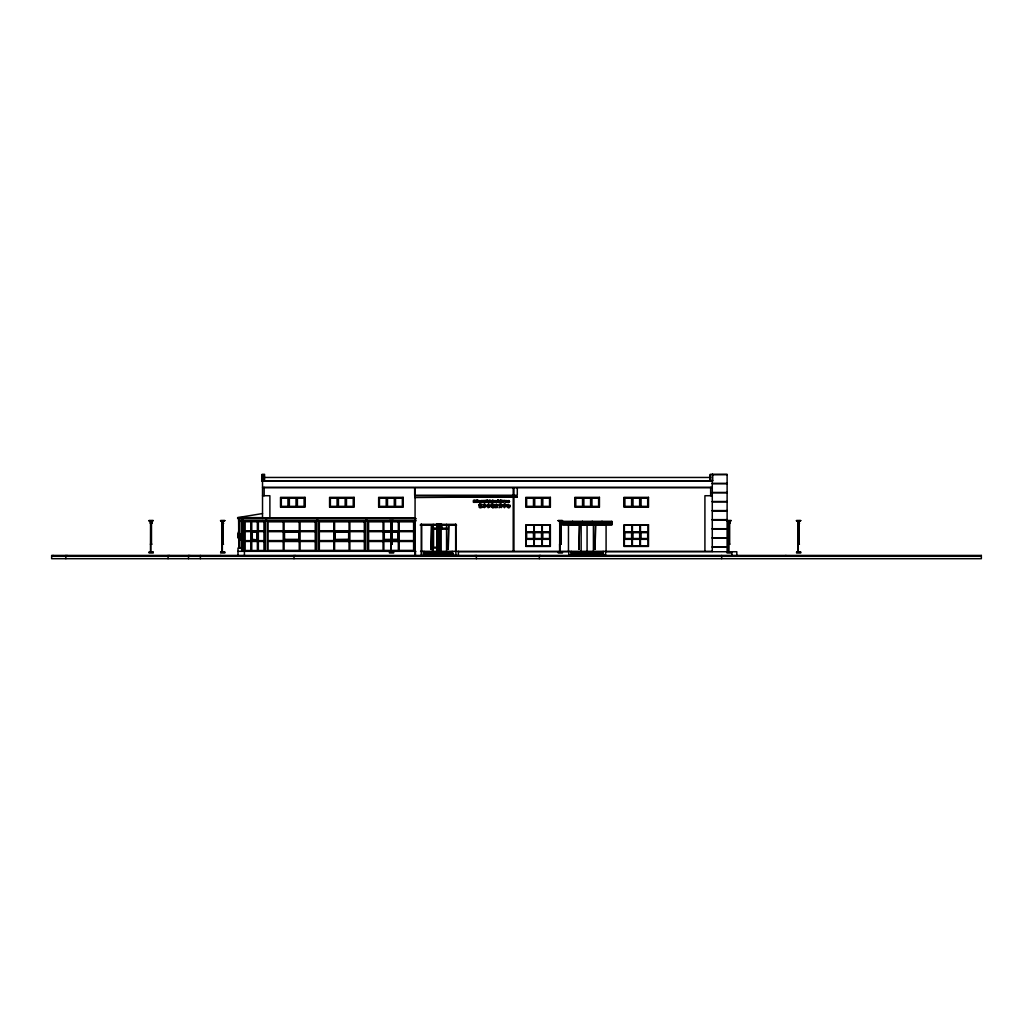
<?xml version="1.0" encoding="UTF-8"?>
<svg xmlns="http://www.w3.org/2000/svg" width="1033" height="1033" viewBox="0 0 1033 1033"><rect width="100%" height="100%" fill="white"/><g stroke="black" fill="none" stroke-linecap="round" stroke-linejoin="round"><path stroke-width="1.5" d="M251.768 531.737L251.768 540.646L257.372 540.646L257.372 531.44L251.768 531.595L257.372 531.44M252.272 539.575L256.868 539.794L252.272 539.497M252.272 532.047L256.868 531.905L252.272 531.827L252.272 539.794M507.81 500.876L507.862 502.025A3.783 3.68 -90 0 0 508.029 500.992L508.068 500.94M712.693 474.315L712.693 481.004L262.111 481.004L262.111 474.715L262.524 481.004M476.575 500.295L476.187 502.425L476.484 500.243M497.738 502.387L497.674 500.282M497.661 502.232L498.048 501.341L498.371 502.064M490.455 502.348L490.856 501.418M497.583 501.302L497.803 500.179M473.94 501.354L474.044 500.566M500.463 502.309L500.295 501.56M479.609 501.134C476.626 500.489 482.876 500.553 479.971 501.121M497.26 501.444L497.286 500.489L497.209 501.444M500.424 506.08L501.237 505.95L500.553 507.242L501.405 507.603M494.665 502.438L495.646 500.695L495.569 501.638M491.282 505.563L491.488 506.286L491.359 505.111M498.991 501.418L498.797 502.335L499.055 501.289M501.56 507.28L501.676 505.537L498.732 505.524L499.959 503.923M482.321 502.477L482.488 501.767M503.42 501.767L503.187 502.477L503.575 501.767M489.28 506.996L490.184 506.183L487.86 504.801M489.371 506.596L488.093 507.719L488.829 507.19M490.288 500.372L489.448 501.328M500.45 506.08L499.159 507.784L500.269 504.13M237.797 537.25L238.907 532.279M488.906 506.958L486.633 506.183L489.061 505.666C483.586 505.654 492.328 502.671 487.834 504.801M501.521 501.276L501.392 501.612A1.769 1.717 -90 0 1 501.186 501.044C502.438 500.295 501.199 499.92 500.256 501.225A2.169 2.105 -90 0 1 499.649 501.418L500.54 501.392L500.295 502.232M509.527 501.315L508.326 502.4M478.847 502.115L479.299 502.141A1.446 1.407 -90 0 0 479.674 501.664L479.983 501.638A1.924 1.872 -90 0 0 480.655 502.322L480.371 501.806A1.692 1.64 -90 0 1 480.009 501.315L479.919 501.121M485.458 500.734L484.748 501.108M474.612 501.586L475.322 501.341M486.995 500.94L486.453 501.741L487.202 501.134M495.608 506.906C497.157 502.774 494.949 509.902 495.53 507.061M482.476 502.387L482.334 501.767M498.461 500.295L499.443 501.031L497.79 501.302M485.613 500.979L485.433 501.831M242.29 531.44L238.997 539.872L239.759 540.169L242.497 533.144M239.333 539.575L242.135 531.827M239.721 539.717L242.213 533.325M479.751 501.483L479.674 501.664A1.446 1.407 -90 0 1 479.247 502.141M479.544 501.354L478.808 502.115M489.707 500.966L491.282 500.553M498.513 500.295L498.203 501.702M500.127 500.824C499.791 499.856 501.483 499.998 500.605 500.824M500.424 500.824L500.85 500.127M483.702 505.796L484.012 505.15L482.553 507.397A3.938 3.822 -90 0 0 483.483 506.583L484.18 505.46C484.542 511.606 483.818 503.11 485.213 506.26A2.286 2.221 -90 0 0 485.91 506.777L485.29 506.816A3.189 3.099 -90 0 1 484.645 505.77L484.451 505.15M152.083 520.684L151.257 522.311L152.225 520.684L151.386 522.311L151.257 544.21M223.98 520.684L223.051 522.311L222.947 544.21L222.844 522.311L223.787 520.684L222.792 522.311M391.856 544.21L391.869 522.311L392.772 520.684L391.765 522.311L391.739 544.21M561.371 520.684L560.441 522.311L561.268 520.684M729.221 544.21L729.195 522.311L730.047 520.684M729.337 544.21L729.337 522.311L730.241 520.684L729.182 522.311M729.582 544.21L729.582 522.311L730.37 520.684L729.453 522.311M798.845 522.311L798.845 544.21L798.741 522.311L799.762 520.684L798.69 522.311M799.09 544.21L799.09 522.311L799.878 520.684M497.867 502.193L497.209 502.219M496.369 500.915L494.717 500.54M498.707 501.986L498.668 501.599M222.921 522.311L223.954 520.684M391.856 522.311L392.747 520.684M798.961 522.311L799.852 520.684M491.23 506.841C490.391 499.249 493.322 509.114 491.256 506.841M499.598 501.418A2.169 2.105 -90 0 0 500.075 501.121L500.928 500.824L500.669 502.296M487.641 501.25L486.582 500.734M500.411 501.638L501.173 501.444M499.74 502.025L501.005 501.676L499.843 501.973M501.082 504.659L501.573 505.382A2.66 2.583 -90 0 0 502.18 505.899L501.212 503.91L501.108 504.659M489.836 500.979L489.306 501.844L490.391 501.418M492.87 506.893L492.057 507.203M508.055 504.259L508.546 504.659M501.857 502.128L500.747 502.516M480.9 504.724L478.886 505.318L480.719 505.511C477.362 506.454 479.764 509.062 482.024 507.255C482.631 506.235 476.755 508.365 480.926 505.679M508.714 500.54L509.088 500.54M490.107 502.038L489.126 502.167L489.926 501.922M492.547 500.514L492.379 500.979M495.44 501.999L494.613 502.438M496.369 501.638L494.613 501.715M499.055 502.335L498.177 502.4M504.014 500.953L504.62 500.527L502.348 500.527M500.256 501.225L500.928 500.992M478.666 504.763L479.57 505.24L479.57 503.859L479.596 504.53M481.417 504.53L482.062 504.724L480.616 503.884M491.359 501.225L490.146 501.444M478.047 500.308L477.814 502.425L477.853 500.217M489.81 500.243L489.268 500.992L489.771 500.243M508.507 500.695L508.481 502.154L509.553 501.793M509.747 505.021C509.979 507.939 510.173 504.827 510.147 505.641M484.774 502.051L485.872 502.064M492.134 501.134L492.328 500.979A1.549 1.498 -90 0 0 492.754 500.527L493.671 501.031M484.826 502.051L483.883 502.206A2.647 2.57 -90 0 0 484.916 501.676L484.697 501.457A2.066 2.001 -90 0 1 484.374 500.734M491.45 500.592L490.236 500.953M492.031 507.203C493.877 506.467 490.546 506.286 492.87 506.183M482.45 501.302L481.313 500.527L483.534 500.527L482.334 501.56M503.368 501.56L503.897 501.121L502.4 500.527M503.872 501.315L503.549 501.302M497.196 501.276L498.151 501.392M480.9 505.679L479.88 504.53M151.954 551.751L149.126 552.164L149.126 552.978L153.207 552.978L153.207 552.164L150.766 551.751L149.126 552.164L153.207 552.164M487.447 500.101L486.543 500.282L487.537 500.308M222.353 551.751L220.7 552.164L220.7 552.978L224.794 552.978L224.794 552.164L222.353 551.751L222.418 522.311L220.791 520.684M391.158 551.751L389.506 552.164L389.506 552.978L393.586 552.978L393.586 552.164L391.158 551.751L391.158 544.21M559.951 551.751L558.298 552.164L558.298 552.978L562.378 552.978L562.378 552.164L559.951 551.751L560.041 522.311L558.375 520.684M728.743 551.751L727.09 552.164L727.09 552.978L731.183 552.978L731.183 552.164L728.743 551.751L728.833 522.311L727.167 520.684M798.251 551.751L796.611 552.164L796.611 552.978L800.691 552.978L800.691 552.164L798.251 551.751L798.328 522.311L796.688 520.684M488.454 502.503C486.737 502.89 489.371 498.164 488.247 501.625M481.662 501.121L483.276 500.721L481.468 501.134M415.95 518.45L237.655 518.45L237.655 517.636L262.524 513.543M237.655 518.45L242.316 517.688M489.345 501.625L489.952 501.534M483.095 505.15L484.18 504.969L484.141 503.807C486.504 506.26 484.826 502.787 484.49 504.969L485.73 504.711M497.428 500.346L497.958 500.308M710.239 480.836L710.239 474.715M264.151 474.715L264.151 481.004L264.151 474.715L264.358 477.866M712.279 474.715L727.116 474.638M264.151 477.453L710.652 477.453M262.111 480.603L264.564 480.603M710.239 480.603L712.693 480.603M264.164 480.836L710.652 480.836M712.279 483.379L727.116 483.379M712.279 483.702L727.116 483.702M262.524 487.369L712.279 487.369M264.151 487.641L414.065 487.641M710.652 487.641L414.659 487.641L414.659 495.246L517.288 495.246L517.288 487.641M712.279 492.444L727.116 492.444M712.279 492.767L727.116 492.767M262.524 495.724L269.884 495.724L269.884 517.959M712.279 495.724L704.919 495.724L704.919 551.325M493.09 500.166L492.741 500.088A1.498 1.446 -90 0 1 492.496 500.514M500.643 500.424L499.83 500.592M483.883 500.54L486.156 500.54L483.935 500.734M499.778 500.592L500.643 500.527M505.111 500.605L507.138 500.605C508.016 502.387 504.065 502.438 505.163 500.605M508.378 502.4L508.546 500.643M486.53 500.734L487.834 500.734M506.932 500.798L505.318 501.496L506.932 501.496L506.88 500.798M498.113 501.082L498.965 500.953M504.104 500.915L502.748 501.121M492.328 501.173L493.529 501.173M712.279 501.509L727.116 501.509M481.21 501.56L483.599 501.767L481.262 501.56M492.354 501.625L493.529 501.625M712.279 501.831L727.116 501.831M475.529 502.322L473.424 502.335L473.476 500.372L475.529 500.372L475.27 502.154M480.952 502.154L480.422 501.806A1.692 1.64 -90 0 1 480.061 501.315M499.249 502.18L498.061 502.425M488.506 502.503L488.247 501.831M492.354 503.884L494.148 504.724M492.379 504.362L492.844 506.183M494.161 504.724L493.193 505.912L494.278 506.183L493.283 506.544L493.813 507.448M505.783 506.093L504.801 506.093L504.801 505.085L505.783 505.085L505.77 506.093M508.184 507.655L509.527 507.629L509.889 506.596L508.326 507.177L507.862 504.698L508.21 507.655M492.844 507.784L493.193 506.841L494.161 507.642M712.279 510.573L727.116 510.573M712.279 510.909L727.116 510.909M237.655 517.636L262.524 517.636M237.655 518.049L415.059 518.049M238.623 518.656L415.253 518.656M712.279 519.638L727.116 519.638M712.279 519.973L727.116 519.973M149.036 520.516L153.258 520.516M220.623 520.516L224.845 520.516M389.415 520.516L393.638 520.516M558.207 520.516L562.43 520.516M727 520.516L731.222 520.516M796.52 520.516L800.743 520.516M153.258 520.684L148.894 520.684L150.547 522.311L151.606 522.311L152.393 520.684L151.347 522.311L151.489 544.21M224.845 520.684L220.481 520.684L223.193 522.311L223.193 544.21M238.623 520.709L415.253 520.709M562.43 520.684L558.065 520.684L560.777 522.311L560.777 544.21L560.545 522.311L561.539 520.684L560.635 522.311L560.428 544.21M731.222 520.684L726.858 520.684L728.523 522.311L728.459 551.751L727.09 552.164L731.183 552.164M800.743 520.684L796.378 520.684L799.09 522.311M238.623 520.903L415.95 520.903M238.778 521.73L238.778 547.245M562.74 521.691L611.807 521.691M562.662 521.846L611.949 521.846M389.273 520.684L391.985 522.311M728.497 522.311L729.582 522.311M150.379 523.24L151.954 523.24M221.966 523.24L223.541 523.24M390.758 523.24L392.333 523.24M561.126 523.24L559.55 523.24L561.126 523.408M562.908 523.215L611.704 523.215M728.355 523.24L729.918 523.24M797.863 523.24L799.439 523.24M150.379 523.408L151.954 523.408M221.966 523.408L223.541 523.408M390.758 523.408L392.333 523.408M728.355 523.408L729.918 523.408M797.863 523.408L799.439 523.408M562.662 523.628L611.949 523.628M611.949 523.847L562.662 523.847L562.662 521.394L611.949 521.394L611.807 525.151L562.74 525.151L562.908 521.394M562.74 524.093L611.807 524.093M420.547 524.338L456.057 524.338M420.186 525.151L456.586 525.151M432.62 528.018L436.907 528.186M440.794 528.186L447.108 528.186M712.279 528.715L727.116 528.715M712.279 529.038L727.116 529.038M432.62 529.09L436.907 529.245M440.794 529.245L447.108 529.09M431.923 531.466L432.775 531.466L432.698 549.788L431.923 549.788M284.088 531.659L299.234 531.659M334.602 531.659L349.064 531.827M383.876 531.659L398.325 531.659M432.388 531.814L432.31 549.44M284.514 532.163L298.808 532.253M335.015 532.163L348.65 532.253M384.289 532.163L397.925 532.253M712.279 537.78L727.116 537.78M712.279 538.103L727.116 538.103M284.514 539.471L298.808 539.394M335.015 539.471L348.65 539.394M384.289 539.471L397.925 539.394M284.514 539.639L298.808 539.717L298.808 531.918L284.514 531.918L284.514 539.717M348.65 539.639L335.015 539.717L335.015 531.918L348.65 531.918L348.65 539.717M397.925 539.639L384.289 539.717L384.289 531.918L397.925 532.008L397.925 539.717M284.088 539.82L299.234 539.82M334.602 539.82L349.064 539.82M383.876 539.82L398.325 539.82M284.088 540.143L299.234 540.143M334.602 540.143L349.064 540.143M383.876 540.143L398.325 540.143M150.379 544.21L151.954 544.21M221.966 544.21L223.541 544.21M390.758 544.21L392.333 544.21M561.126 544.21L559.55 544.21L559.654 551.751L558.298 552.164L562.378 552.164M728.355 544.21L729.918 544.21M797.863 544.21L799.439 544.21M712.279 546.844L727.116 546.844M438.095 547.245L433.563 547.245L433.563 528.108M712.279 547.167L727.116 547.167M241.67 548.058L237.99 548.058L237.99 556.232M431.536 548.058L437.927 548.058M237.99 551.325L415.808 551.325M420.547 551.325L712.279 551.325M221.966 551.751L223.541 551.751M390.758 551.751L392.333 551.751M458.368 551.738L568.77 551.738M580.766 551.738L593.575 551.738M605.57 551.738L736.813 551.738L736.813 556.232M797.863 551.751L799.439 551.751M224.794 552.164L220.7 552.164L222.069 551.751L222.121 522.311M393.586 552.164L389.506 552.164L390.861 551.751L390.939 522.311M800.691 552.164L796.611 552.164L797.967 551.751L798.018 522.311M424.021 552.552L452.764 552.552L452.764 553.778M571.223 552.552L603.117 552.552M424.021 553.778L453.332 553.778L453.332 555.005M571.223 553.778L603.117 553.778M424.021 555.005L453.913 555.005L453.913 556.232M568.77 555.005L605.57 555.005M980.123 556.232L53.057 556.232L53.057 555.418M474.793 501.625L474.612 500.566M239.152 539.497L239.914 539.794M474.896 501.431L474.767 500.566M493.464 500.643L494.006 501.186L493.335 500.837M497.377 505.447L498.319 505.344L496.202 504.117A2.996 2.905 -90 0 1 495.466 504.995L494.678 505.447L495.388 505.641A3.538 3.435 -90 0 0 496.499 504.414L496.641 504.659A2.737 2.66 -90 0 0 497.377 505.447L497.183 505.279M501.844 500.837A2.75 2.673 -90 0 1 501.573 501.793L501.909 502.128M487.202 501.328L486.943 502.503L487.305 501.47M389.583 520.684L391.236 522.311L391.223 544.21M149.204 520.684L150.857 522.311L150.844 544.21M508.275 502.232L508.275 500.605M798.341 522.311L798.341 544.21M785.881 555.418L785.881 556.232M731.906 551.738L731.906 556.232M727.116 551.545L727.116 474.315L710.239 474.315L710.239 481.004M721.693 555.418L721.693 558.685M712.279 474.315L712.279 551.545M710.652 487.369L710.652 495.724M611.704 521.394L611.704 523.847M606.087 551.325L606.087 524.338L568.46 524.338L568.46 551.325M605.57 551.325L605.57 556.232M603.117 551.325L603.117 555.005M602.136 521.394L602.136 523.847M601.89 521.394L601.89 523.847M593.407 524.338L593.407 551.325M592.322 521.394L592.322 523.847M592.077 521.394L592.077 523.847M587.08 524.338L587.08 551.325M582.522 521.394L582.522 523.847M582.276 521.394L582.276 523.847M581.14 524.338L581.14 551.325M572.708 521.394L572.708 523.847M572.463 521.394L572.463 523.847M571.223 551.325L571.223 555.005M568.77 551.325L568.77 556.232M559.731 522.311L559.705 544.21M540.556 555.418L540.556 556.232M539.329 555.418L539.329 558.685M513.943 487.641L513.943 551.325M513.207 487.641L513.207 551.325M506.196 500.798L506.247 501.496M506.247 501.689L505.989 502.49L506.041 501.689M506.041 500.798L505.989 501.496M504.569 500.527L502.554 501.134M493.49 501.173L492.379 501.173M493.477 501.625L492.405 501.625M492.844 506.893L492.87 507.784M490.662 501.418L490.804 502.232M477.078 500.372L477.078 502.154M476.368 555.418L476.368 558.685M475.141 555.418L475.141 556.232M458.368 551.325L458.368 556.232M455.773 524.338L455.915 556.232M455.656 524.338L455.656 551.325M452.183 551.325L452.183 552.552M446.553 524.338L446.553 551.325M441.956 524.493L441.956 528.664M441.13 524.493L441.13 528.664M440.794 523.938L440.794 551.325M440.626 523.938L440.626 551.325M439.722 523.938L439.722 551.325M439.567 523.938L439.567 551.325M438.134 523.938L438.134 551.325M437.979 523.938L437.979 551.325M437.075 523.938L437.075 551.325M436.907 523.938L436.907 551.325M433.227 524.338L433.227 551.325M432.724 528.108L432.775 549.788M424.021 551.325L424.021 556.232M421.567 524.338L421.567 556.232M421.412 524.338L421.412 556.232M415.628 518.656L415.628 520.709M415.447 551.325L415.447 556.232M415.072 487.641L415.072 556.232M414.414 520.903L414.414 551.325M414.207 520.903L414.207 551.325M367.787 520.903L367.787 551.325M367.606 520.903L367.606 551.325M367.399 520.903L367.399 551.325M366.56 518.656L366.56 520.709M366.186 518.656L366.186 520.709M365.346 520.903L365.346 551.325M365.153 520.903L365.153 551.325M318.513 520.903L318.538 551.325M318.332 520.903L318.332 551.325M317.493 518.656L317.493 520.709M317.118 518.656L317.118 520.709M316.292 520.903L316.292 551.325M316.098 520.903L316.085 551.325M295.231 555.418L295.231 556.232M294.005 555.418L294.005 558.685M267.224 520.903L267.224 551.325M266.385 518.656L266.385 520.709M266.01 518.656L266.01 520.709M265.171 520.903L265.171 551.325M264.977 520.903L264.977 551.325M264.564 481.004L264.564 474.315L262.111 474.315L262.111 481.004M264.151 487.369L264.151 495.724M262.524 474.715L262.524 518.45M256.868 531.827L256.868 539.794M244.421 551.325L244.421 556.232M244.124 520.903L244.162 551.325M243.917 520.903L243.917 551.325M243.401 520.709L243.491 551.325M243.078 518.656L243.078 520.709M242.703 518.656L242.703 520.709M242.665 520.903L242.665 551.325M241.864 520.903L241.864 551.325M241.67 518.45L241.67 551.325M239.32 518.656L239.32 520.709M238.946 518.656L238.946 520.709M238.985 521.73L238.985 547.245M238.623 518.45L238.778 548.058M222.444 522.311L222.444 544.21M220.7 555.418L220.7 556.232M200.363 555.418L200.363 558.685M189.736 555.418L189.736 556.232M188.51 555.418L188.51 558.685M169.296 555.418L169.296 556.232M168.069 555.418L168.069 558.685M150.766 544.21L150.766 551.751M150.547 522.311L150.482 551.751M67.08 555.418L67.08 556.232M65.854 555.418L65.854 558.685M484.645 505.77A3.228 3.138 -90 0 1 484.49 505.214M251.768 539.872L257.372 540.169L251.768 539.872M507.19 505.124L507.332 507.022A6.224 6.043 -90 0 0 507.603 505.382L507.164 505.124M504.866 503.962L504.801 504.685L506.17 504.685L506.17 506.622L504.801 506.506L504.414 507.771L504.414 506.506L503.084 506.725L503.084 504.685L504.866 503.962M497.364 505.421L496.847 507.771L497.338 505.421M238.584 531.801L237.835 537.676L238.584 531.801M392.463 520.684L391.636 522.311L392.617 520.684M497.183 501.935L497.131 501.986M477.349 500.424L477.026 502.154L477.336 500.385M517.288 496.976L414.659 497.402L517.288 496.976M305.045 497.351L280.511 497.351L280.511 507.164L305.045 507.164L305.045 497.351M354.112 497.351L329.579 497.351L329.579 507.164L354.112 507.164L354.112 497.351M403.167 497.351L378.646 497.351L378.646 507.164L403.167 507.164L403.167 497.351M550.369 497.351L525.836 497.351L525.836 507.164L550.369 507.164L550.369 497.351M599.437 497.351L574.903 497.351L574.903 507.164L599.437 507.164L599.437 497.351M648.504 497.351L623.971 497.351L623.971 507.164L648.504 507.164L648.504 497.351M288.556 497.764L280.924 497.764L280.924 506.764L288.556 506.764L288.556 497.764M296.587 497.764L288.956 497.764L288.956 506.764L296.587 506.764L296.587 497.764M304.632 497.764L297 497.764L297 506.764L304.632 506.764L304.632 497.764M337.61 497.764L329.979 497.764L329.979 506.764L337.61 506.764L337.61 497.764M345.655 497.764L338.023 497.764L338.023 506.764L345.655 506.764L345.655 497.764M353.699 497.764L346.068 497.764L346.068 506.764L353.699 506.764L353.699 497.764M386.678 497.764L379.046 497.764L379.046 506.764L386.678 506.764L386.678 497.764M394.722 497.764L387.091 497.764L387.091 506.764L394.722 506.764L394.722 497.764M402.767 497.764L395.135 497.764L395.135 506.764L402.767 506.764L402.767 497.764M533.88 497.764L526.249 497.764L526.249 506.764L533.88 506.764L533.88 497.764M541.925 497.764L534.281 497.764L534.281 506.764L541.925 506.764L541.925 497.764M549.956 497.764L542.325 497.764L542.325 506.764L549.956 506.764L549.956 497.764M582.948 497.764L575.316 497.764L575.316 506.764L582.948 506.764L582.948 497.764M590.979 497.764L583.348 497.764L583.348 506.764L590.979 506.764L590.979 497.764M599.024 497.764L591.393 497.764L591.393 506.764L599.024 506.764L599.024 497.764M632.002 497.764L624.371 497.764L624.371 506.764L632.002 506.764L632.002 497.764M640.047 497.764L632.416 497.764L632.416 506.764L640.047 506.764L640.047 497.764M648.091 497.764L640.46 497.764L640.46 506.764L648.091 506.764L648.091 497.764M288.142 498.177L281.325 498.177L281.325 506.351L288.142 506.351L288.142 498.177M296.187 498.177L289.369 498.177L289.369 506.351L296.187 506.351L296.187 498.177M304.219 498.177L297.414 498.177L297.414 506.351L304.219 506.351L304.219 498.177M337.21 498.177L330.392 498.177L330.392 506.351L337.21 506.351L337.21 498.177M345.254 498.177L338.437 498.177L338.437 506.351L345.254 506.351L345.254 498.177M353.286 498.177L346.481 498.177L346.481 506.351L353.286 506.351L353.286 498.177M386.277 498.177L379.46 498.177L379.46 506.351L386.277 506.351L386.277 498.177M394.309 498.177L387.504 498.177L387.504 506.351L394.309 506.351L394.309 498.177M402.354 498.177L395.536 498.177L395.536 506.351L402.354 506.351L402.354 498.177M533.467 498.177L526.649 498.177L526.649 506.351L533.467 506.351L533.467 498.177M541.512 498.177L534.694 498.177L534.694 506.351L541.512 506.351L541.512 498.177M549.556 498.177L542.738 498.177L542.738 506.351L549.556 506.351L549.556 498.177M582.535 498.177L575.717 498.177L575.717 506.351L582.535 506.351L582.535 498.177M590.579 498.177L583.761 498.177L583.761 506.351L590.579 506.351L590.579 498.177M598.611 498.177L591.806 498.177L591.806 506.351L598.611 506.351L598.611 498.177M631.602 498.177L624.784 498.177L624.784 506.351L631.602 506.351L631.602 498.177M639.647 498.177L632.829 498.177L632.829 506.351L639.647 506.351L639.647 498.177M647.678 498.177L640.86 498.177L640.86 506.351L647.678 506.351L647.678 498.177M475.322 500.566L473.631 500.566L473.631 501.961L475.322 501.961L475.27 500.566M493.722 501.431L492.147 501.431C491.45 502.968 494.433 502.903 493.722 501.431M504.698 501.56L502.296 501.56L504.646 501.56M493.374 504.724L492.715 504.956L493.348 504.724M504.427 505.085L503.484 505.085L503.484 506.093L504.427 506.093L504.427 505.085M493.374 505.305L492.715 505.563L493.374 505.305M241.257 521.316L239.191 521.316L239.191 547.645L241.257 547.645L241.257 521.316M250.761 521.73L245.157 521.73L245.157 530.781L250.761 530.781L250.761 521.73M257.372 521.73L251.768 521.73L251.768 530.781L257.372 530.781L257.372 521.73M263.97 521.73L258.366 521.73L258.366 530.781L263.97 530.781L263.97 521.73M283.223 521.82L268.076 521.82L268.076 530.742L283.223 530.742L283.223 521.82M299.234 521.82L284.088 521.82L284.088 530.742L299.234 530.742L299.234 521.82M315.246 521.82L300.087 521.82L300.087 530.742L315.246 530.742L315.246 521.82M333.788 521.82L319.339 521.82L319.339 530.742L333.788 530.742L333.788 521.82M349.064 521.82L334.602 521.82L334.602 530.742L349.064 530.742L349.064 521.82M364.326 521.82L349.877 521.82L349.877 530.742L364.326 530.742L364.326 521.82M383.062 521.82L368.6 521.82L368.6 530.742L383.062 530.742L383.062 521.82M398.325 521.82L383.876 521.82L383.876 530.742L398.325 530.742L398.325 521.82M413.6 521.82L399.151 521.82L399.151 530.742L413.6 530.742L413.6 521.82M550.369 524.751L525.836 524.751L525.836 546.418L550.369 546.418L550.369 524.751M648.504 524.751L623.971 524.751L623.971 546.418L648.504 546.418L648.504 524.751M533.88 525.164L526.249 525.164L526.249 531.84L533.88 531.84L533.88 525.164M541.925 525.164L534.281 525.164L534.281 531.84L541.925 531.84L541.925 525.164M549.956 525.164L542.325 525.164L542.325 531.84L549.956 531.84L549.956 525.164M632.002 525.164L624.371 525.164L624.371 531.84L632.002 531.84L632.002 525.164M640.047 525.164L632.416 525.164L632.416 531.84L640.047 531.84L640.047 525.164M648.091 525.164L640.46 525.164L640.46 531.84L648.091 531.84L648.091 525.164M431.549 525.965L431.11 549.362L431.549 525.965M448.671 525.965L448.232 549.362L448.671 525.965M579.461 525.965L579.022 549.362L579.461 525.965M595.524 525.965L595.085 549.362L595.524 525.965M250.761 531.595L245.157 531.595L245.157 540.646L250.761 540.646L250.761 531.595M263.97 531.595L258.366 531.595L258.366 540.646L263.97 540.646L263.97 531.595M299.234 531.491L284.088 531.491L284.088 540.582L299.234 540.582L299.234 531.491M349.064 531.491L334.602 531.491L334.602 540.582L349.064 540.582L349.064 531.491M398.325 531.491L383.876 531.491L383.876 540.582L398.325 540.582L398.325 531.491M283.223 531.659L268.076 531.659L268.076 540.582L283.223 540.582L283.223 531.659M315.246 531.659L300.087 531.659L300.087 540.582L315.246 540.582L315.246 531.659M333.788 531.659L319.339 531.659L319.339 540.582L333.788 540.582L333.788 531.659M364.326 531.659L349.877 531.659L349.877 540.582L364.326 540.582L364.326 531.659M383.062 531.659L368.6 531.659L368.6 540.582L383.062 540.582L383.062 531.659M413.6 531.659L399.151 531.659L399.151 540.582L413.6 540.582L413.6 531.659M533.88 532.253L526.249 532.253L526.249 538.929L533.88 538.929L533.88 532.253M541.925 532.253L534.281 532.253L534.281 538.929L541.925 538.929L541.925 532.253M549.956 532.253L542.325 532.253L542.325 538.929L549.956 538.929L549.956 532.253M632.002 532.253L624.371 532.253L624.371 538.929L632.002 538.929L632.002 532.253M640.047 532.253L632.416 532.253L632.416 538.929L640.047 538.929L640.047 532.253M648.091 532.253L640.46 532.253L640.46 538.929L648.091 538.929L648.091 532.253M533.467 532.654L526.649 532.654L526.649 538.516L533.467 538.516L533.467 532.654M541.512 532.654L534.694 532.654L534.694 538.516L541.512 538.516L541.512 532.654M549.556 532.654L542.738 532.654L542.738 538.516L549.556 538.516L549.556 532.654M631.602 532.654L624.784 532.654L624.784 538.516L631.602 538.516L631.602 532.654M639.647 532.654L632.829 532.654L632.829 538.516L639.647 538.516L639.647 532.654M647.678 532.654L640.86 532.654L640.86 538.516L647.678 538.516L647.678 532.654M533.88 539.329L526.249 539.329L526.249 546.018L533.88 546.018L533.88 539.329M541.925 539.329L534.281 539.329L534.281 546.018L541.925 546.018L541.925 539.329M549.956 539.329L542.325 539.329L542.325 546.018L549.956 546.018L549.956 539.329M632.002 539.329L624.371 539.329L624.371 546.018L632.002 546.018L632.002 539.329M640.047 539.329L632.416 539.329L632.416 546.018L640.047 546.018L640.047 539.329M648.091 539.329L640.46 539.329L640.46 546.018L648.091 546.018L648.091 539.329M250.761 541.46L245.157 541.46L245.157 550.512L250.761 550.512L250.761 541.46M257.372 541.46L251.768 541.46L251.768 550.512L257.372 550.512L257.372 541.46M263.97 541.46L258.366 541.46L258.366 550.512L263.97 550.512L263.97 541.46M283.223 541.499L268.076 541.499L268.076 550.408L283.223 550.408L283.223 541.499M299.234 541.499L284.088 541.499L284.088 550.408L299.234 550.408L299.234 541.499M315.246 541.499L300.087 541.499L300.087 550.408L315.246 550.408L315.246 541.499M333.788 541.499L319.339 541.499L319.339 550.408L333.788 550.408L333.788 541.499M349.064 541.499L334.602 541.499L334.602 550.408L349.064 550.408L349.064 541.499M364.326 541.499L349.877 541.499L349.877 550.408L364.326 550.408L364.326 541.499M383.062 541.499L368.6 541.499L368.6 550.408L383.062 550.408L383.062 541.499M398.325 541.499L383.876 541.499L383.876 550.408L398.325 550.408L398.325 541.499M413.6 541.499L399.151 541.499L399.151 550.408L413.6 550.408L413.6 541.499M981.35 555.418L51.65 555.418L51.65 558.685L981.35 558.685L981.35 555.418"/></g></svg>
